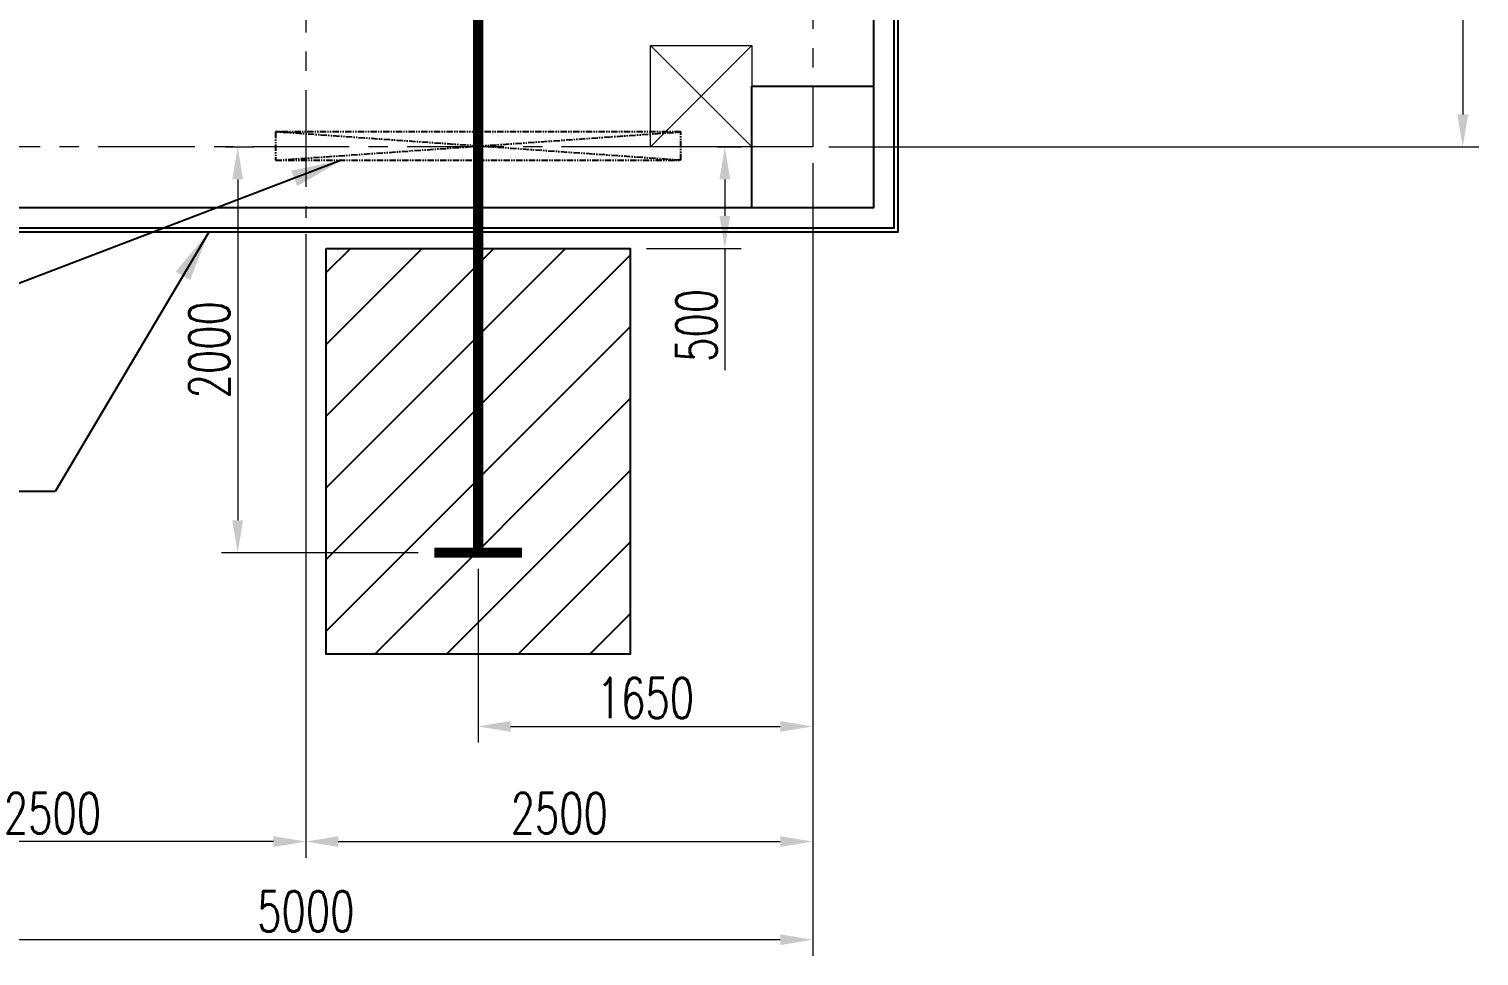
# Model space of a CAD drawing. Header units: millimetres. Extents: x -243837 to -5443, y 40 to 285140.
# Drawn here: x -191657 to -180928, y 29450 to 36304 of the extents above; entities that cross this region are included whole.
import ezdxf

# ---------------------------------------------------------------- set-up
doc = ezdxf.new("R2010")
doc.units = ezdxf.units.MM
doc.linetypes.add('CENTER', pattern=[50.8, 31.75, -6.35, 6.35, -6.35])
doc.linetypes.add('PHANTOM2', pattern=[1.25, 0.625, -0.125, 0.125, -0.125, 0.125, -0.125])
for name, color, linetype in [('0-45-GRID MARKS', 6, 'Continuous'), ('DIMENSION', 1, 'Continuous'), ('MISC', 7, 'Continuous'), ('MISCN', 3, 'Continuous')]:
    doc.layers.add(name, color=color, linetype=linetype)
doc.layers.add('CEN', color=1, linetype='CENTER', lineweight=9)
doc.layers.add('R-OBJECT', color=2, linetype='Continuous', lineweight=20)
doc.styles.add('KA', font='romans.shx', dxfattribs={"width": 0.7})
doc.styles.add('T', font='CALIBRI.TTF', dxfattribs={"width": 0.85})
doc.dimstyles.new('KAT', dxfattribs={"dimscale": 125, "dimtxt": 2.5, "dimasz": 2, "dimexe": 1, "dimexo": 0.06, "dimgap": 0.5, "dimtad": 1, "dimdec": 0, "dimzin": 0, "dimdsep": 46, "dimtxsty": 'KA', "dimcen": 1.5, "dimclrd": 1, "dimclre": 1, "dimclrt": 4, "dimadec": 0, "dimazin": 0, "dimtfac": 1, "dimtdec": 0, "dimtmove": 0, "dimatfit": 2, "dimfxl": 1.5, "dimtolj": 1, "dimtzin": 0, "dimarcsym": 0})
doc.dimstyles.new('TT-1 (100)', dxfattribs={"dimscale": 100, "dimtxt": 2.5, "dimasz": 2.5, "dimexe": 1.25, "dimexo": 1.25, "dimgap": 0.5, "dimtad": 1, "dimdec": 0, "dimzin": 12, "dimdsep": 46, "dimtxsty": 'T', "dimcen": 0, "dimclrd": 68, "dimclre": 68, "dimclrt": 2, "dimadec": 1, "dimazin": 3, "dimtfac": 1, "dimtdec": 0, "dimtmove": 0, "dimatfit": 3, "dimfxl": 1, "dimtolj": 1, "dimtzin": 0, "dimlwd": -1, "dimlwe": -1, "dimarcsym": 1})

# ---------------------------------------------------------------- blocks, each defined once
blk = doc.blocks.new('*D1002')
at = {"color": 1, "lineweight": -2, "transparency": 16777216}
for p, q in [((12477.2, 9658.3), (13157.5, 9658.3)), ((13077.5, 9498.3), (13077.5, 6318.3)), ((9950.8, 6158.3), (13157.5, 6158.3))]:
    blk.add_line(p, q, dxfattribs=at)
at = {"color": 1, "transparency": 16777216}
for points in [[(13050.9, 9498.3), (13104.2, 9498.3), (13077.5, 9658.3)], [(13050.9, 6318.3), (13104.2, 6318.3), (13077.5, 6158.3)]]:
    blk.add_solid(points, dxfattribs=at)
at = {"layer": 'DEFPOINTS', "color": 0, "transparency": 16777216}
for p in [(12397.2, 9658.3), (9870.8, 6158.3, 26.7), (13077.5, 6158.3)]:
    blk.add_point(p, dxfattribs=at)
at = {"color": 2, "transparency": 16777216, "insert": (12937.5, 7908.3), "char_height": 200, "attachment_point": 5, "rotation": 90, "style": 'KA'}
blk.add_mtext('\\A1;3500', dxfattribs=at)
blk = doc.blocks.new('*D989')
at = {"color": 1, "lineweight": -2, "transparency": 16777216}
for p, q in [((4870.8, 6078.3), (4870.8, 2170.3)), ((9870.8, 5728.3), (9870.8, 2170.3)), ((9710.8, 2250.3), (5030.8, 2250.3))]:
    blk.add_line(p, q, dxfattribs=at)
at = {"color": 1, "transparency": 16777216}
for points in [[(5030.8, 2277), (5030.8, 2223.7), (4870.8, 2250.3)], [(9710.8, 2277), (9710.8, 2223.7), (9870.8, 2250.3)]]:
    blk.add_solid(points, dxfattribs=at)
at = {"layer": 'DEFPOINTS', "color": 0, "transparency": 16777216}
for p in [(4870.8, 6158.3), (9870.8, 5808.3), (4870.8, 2250.3)]:
    blk.add_point(p, dxfattribs=at)
at = {"color": 2, "transparency": 16777216, "insert": (7370.8, 2390.3), "char_height": 200, "attachment_point": 5, "style": 'KA'}
blk.add_mtext('\\A1;5000', dxfattribs=at)
blk = doc.blocks.new('*D990')
at = {"color": 1, "lineweight": -2, "transparency": 16777216}
for p, q in [((7370.8, 5728.3), (7370.8, 2654.3)), ((9870.8, 5728.3), (9870.8, 2654.3)), ((7530.8, 2734.3), (9710.8, 2734.3))]:
    blk.add_line(p, q, dxfattribs=at)
at = {"color": 1, "transparency": 16777216}
for points in [[(7530.8, 2761), (7530.8, 2707.7), (7370.8, 2734.3)], [(9710.8, 2761), (9710.8, 2707.7), (9870.8, 2734.3)]]:
    blk.add_solid(points, dxfattribs=at)
at = {"layer": 'DEFPOINTS', "color": 0, "transparency": 16777216}
for p in [(7370.8, 5808.3), (9870.8, 5808.3), (9870.8, 2734.3)]:
    blk.add_point(p, dxfattribs=at)
at = {"color": 2, "transparency": 16777216, "insert": (8620.8, 2874.3), "char_height": 200, "attachment_point": 5, "style": 'KA'}
blk.add_mtext('\\A1;2500', dxfattribs=at)
blk = doc.blocks.new('*D991')
at = {"color": 1, "lineweight": -2, "transparency": 16777216}
for p, q in [((7370.8, 5728.3), (7370.8, 2654.3)), ((4870.8, 5703.3), (4870.8, 2654.3)), ((7210.8, 2734.3), (5030.8, 2734.3))]:
    blk.add_line(p, q, dxfattribs=at)
at = {"color": 1, "transparency": 16777216}
for points in [[(5030.8, 2761), (5030.8, 2707.7), (4870.8, 2734.3)], [(7210.8, 2761), (7210.8, 2707.7), (7370.8, 2734.3)]]:
    blk.add_solid(points, dxfattribs=at)
at = {"layer": 'DEFPOINTS', "color": 0, "transparency": 16777216}
for p in [(7370.8, 5808.3), (4870.8, 5783.3), (4870.8, 2734.3)]:
    blk.add_point(p, dxfattribs=at)
at = {"color": 2, "transparency": 16777216, "insert": (6120.8, 2874.3), "char_height": 200, "attachment_point": 5, "style": 'KA'}
blk.add_mtext('\\A1;2500', dxfattribs=at)
blk = doc.blocks.new('*D992')
at = {"color": 1, "lineweight": -2, "transparency": 16777216}
for p, q in [((9870.8, 6078.3), (9870.8, 3221.8)), ((8220.7, 4078.3), (8220.7, 3221.8)), ((8380.7, 3301.8), (9710.8, 3301.8))]:
    blk.add_line(p, q, dxfattribs=at)
at = {"color": 1, "transparency": 16777216}
for points in [[(8380.7, 3328.4), (8380.7, 3275.1), (8220.7, 3301.8)], [(9710.8, 3328.4), (9710.8, 3275.1), (9870.8, 3301.8)]]:
    blk.add_solid(points, dxfattribs=at)
at = {"layer": 'DEFPOINTS', "color": 0, "transparency": 16777216}
for p in [(9870.8, 6158.3, 26.7), (8220.7, 4158.3, 26.7), (9870.8, 3301.8)]:
    blk.add_point(p, dxfattribs=at)
at = {"color": 2, "transparency": 16777216, "insert": (9045.8, 3441.8), "char_height": 200, "attachment_point": 5, "style": 'KA'}
blk.add_mtext('\\A1;1650', dxfattribs=at)
blk = doc.blocks.new('*D1018')
at = {"color": 1, "lineweight": -2, "transparency": 16777216}
for p, q in [((6974, 6158.3), (7114.6, 6158.3)), ((7034.6, 5998.3), (7034.6, 4318.3)), ((7924.8, 4158.3), (6954.6, 4158.3))]:
    blk.add_line(p, q, dxfattribs=at)
at = {"color": 1, "transparency": 16777216}
for points in [[(7007.9, 5998.3), (7061.2, 5998.3), (7034.6, 6158.3)], [(7007.9, 4318.3), (7061.2, 4318.3), (7034.6, 4158.3)]]:
    blk.add_solid(points, dxfattribs=at)
at = {"layer": 'DEFPOINTS', "color": 0, "transparency": 16777216}
for p in [(6894, 6158.3, 26.7), (7034.6, 4158.3), (8004.8, 4158.3, 26.7)]:
    blk.add_point(p, dxfattribs=at)
at = {"color": 2, "transparency": 16777216, "insert": (6894.6, 5158.3), "char_height": 200, "attachment_point": 5, "rotation": 90, "style": 'KA'}
blk.add_mtext('\\A1;2000', dxfattribs=at)
blk = doc.blocks.new('*D1013')
at = {"color": 1, "lineweight": -2, "transparency": 16777216}
for p, q in [((9400.8, 6158.3), (9517.4, 6158.3)), ((9437.4, 5998.3), (9437.4, 5818.3)), ((9050.9, 5658.3), (9517.4, 5658.3)), ((9437.4, 5658.3), (9437.4, 5058.3))]:
    blk.add_line(p, q, dxfattribs=at)
at = {"color": 1, "transparency": 16777216}
for points in [[(9410.8, 5998.3), (9464.1, 5998.3), (9437.4, 6158.3)], [(9410.8, 5818.3), (9464.1, 5818.3), (9437.4, 5658.3)]]:
    blk.add_solid(points, dxfattribs=at)
at = {"layer": 'DEFPOINTS', "color": 0, "transparency": 16777216}
for p in [(9320.8, 6158.3, 26.7), (9437.4, 6158.3), (8970.9, 5658.3, -122.1)]:
    blk.add_point(p, dxfattribs=at)
at = {"color": 2, "transparency": 16777216, "insert": (9297.4, 5278.3), "char_height": 200, "attachment_point": 5, "rotation": 90, "style": 'KA'}
blk.add_mtext('\\A1;500', dxfattribs=at)
blk = doc.blocks.new('RL41.234 NEW')
at = {"layer": 'MISCN'}
h = blk.add_hatch(dxfattribs=at)
h.set_pattern_fill('ANSI31', color=256, scale=2000)
h.set_pattern_definition([(45, (-871647.5, -293833.33), (-176.776695, 176.776695), [])])
h.paths.add_polyline_path([(8970.9, 3658.3), (7470.6, 3658.4), (7470.6, 5658.3), (8970.9, 5658.3)])
at = {"extrusion": (2.19374e-05, -8.32517e-06, 1)}
for p, q in [((9570.8, 6158.3, 47.4), (9070.8, 6658.3, 47.4)), ((9070.8, 6158.3, 47.4), (9570.8, 6658.3, 47.4))]:
    blk.add_line(p, q, dxfattribs=at)
at = {"color": 6, "const_width": 50, "elevation": 47.4}
blk.add_lwpolyline([(8220.7, 4158.3), (8220.7, 9408.3, 0.414214), (6720.7, 10908.3), (4870.8, 10908.3)], format="xyb", dxfattribs=at)
at = {"extrusion": (2.19374e-05, -8.32517e-06, 1), "elevation": 47.6}
blk.add_lwpolyline([(9070.8, 6158.3), (9070.8, 6658.3), (9570.8, 6658.3), (9570.8, 6158.3)], close=True, dxfattribs=at)
at = {"color": 6, "const_width": 50, "elevation": 47.4}
blk.add_lwpolyline([(8436.7, 4158.3), (8004.8, 4158.3)], dxfattribs=at)
at = {"layer": '0-45-GRID MARKS', "elevation": 47.4}
for points in [[(4570.8, 12454.3), (10170.8, 12454.3), (10170.8, 5858.3), (4570.8, 5858.3)], [(9570.8, 6458.3), (10170.8, 6458.3), (10170.8, 5858.3), (9570.8, 5858.3)]]:
    blk.add_lwpolyline(points, close=True, dxfattribs=at)
for points in [[(10290.8, 7916), (10290.8, 5738.3), (4450.8, 5738.3), (4450.8, 7658.3)], [(10270.8, 7916), (10270.8, 5758.3), (4470.8, 5758.3), (4470.8, 7658.3)]]:
    blk.add_lwpolyline(points, dxfattribs=at)
at = {"layer": 'CEN', "color": 1, "ltscale": 15}
for p, q in [((7370.8, 12533.3, 47.4), (7370.8, 5808.3, 47.4)), ((9870.8, 12551.3, 47.4), (9870.8, 6158.3, 47.4)), ((9870.8, 6158.3, 47.4), (4870.8, 6158.3, 47.4))]:
    blk.add_line(p, q, dxfattribs=at)
at = {"layer": 'MISC', "color": 6, "linetype": 'PHANTOM2', "ltscale": 50}
for p, q in [((7220.7, 6092.3, 20.7), (9220.7, 6232.3, 20.7)), ((9220.7, 6092.3, 20.7), (7220.8, 6232.3, 20.7))]:
    blk.add_line(p, q, dxfattribs=at)
at = {"layer": 'MISC', "color": 6, "linetype": 'PHANTOM2', "ltscale": 50, "elevation": 20.7}
blk.add_lwpolyline([(9220.7, 6092.3), (9220.7, 6232.3), (7220.8, 6232.3), (7220.8, 6092.3)], close=True, dxfattribs=at)
at = {"layer": 'MISCN', "elevation": -101.4}
blk.add_lwpolyline([(7470.6, 5658.3), (8970.9, 5658.3), (8970.9, 3658.3), (7470.6, 3658.4)], close=True, dxfattribs=at)
for base, p1, p2, picture, middle in [((13077.5, 6158.3, 20.7), (12397.2, 9658.3, 20.7), (9870.8, 6158.3, 47.4), '*D1002', (12937.5, 7908.3, 20.7)), ((7034.6, 4158.3, 20.7), (6894, 6158.3, 47.4), (8004.8, 4158.3, 47.4), '*D1018', (6894.6, 5158.3, 20.7))]:
    dim = blk.add_linear_dim(base=base, p1=p1, p2=p2, angle=90, dimstyle='KAT', override={"dimscale": 80, "dimexo": 1, "dimclrt": 2, "dimfxl": 0.18, "dimarcsym": 1})
    dim.commit()
    dim.dimension.update_dxf_attribs({"geometry": picture, "text_midpoint": middle})
for base, p1, p2, picture, middle in [((4870.8, 2250.3, 47.4), (9870.8, 5808.3, 47.4), (4870.8, 6158.3, 47.4), '*D989', (7370.8, 2390.3, 47.4)), ((9870.8, 3301.8, 20.7), (8220.7, 4158.3, 47.4), (9870.8, 6158.3, 47.4), '*D992', (9045.8, 3441.8, 20.7)), ((4870.8, 2734.3, 47.4), (7370.8, 5808.3, 47.4), (4870.8, 5783.3, 47.4), '*D991', (6120.8, 2874.3, 47.4)), ((9870.8, 2734.3, 47.4), (7370.8, 5808.3, 47.4), (9870.8, 5808.3, 47.4), '*D990', (8620.8, 2874.3, 47.4))]:
    dim = blk.add_linear_dim(base=base, p1=p1, p2=p2, dimstyle='KAT', override={"dimscale": 80, "dimexo": 1, "dimclrt": 2, "dimfxl": 0.18, "dimarcsym": 1})
    dim.commit()
    dim.dimension.update_dxf_attribs({"geometry": picture, "text_midpoint": middle})
dim = blk.add_linear_dim(base=(9437.4, 6158.3, 20.7), p1=(8970.9, 5658.3, -101.4), p2=(9320.8, 6158.3, 47.5), angle=90, dimstyle='KAT', override={"dimscale": 80, "dimexo": 1, "dimclrt": 2, "dimfxl": 0.18, "dimarcsym": 1})
dim.commit()
dim.dimension.update_dxf_attribs({"geometry": '*D1013', "text_midpoint": (9437.4, 5278.3, 20.7), "dimtype": 128})
at = {"layer": 'DIMENSION'}
for points in [[(7547, 6092.3, 20.7), (4566, 4955.2, 20.7), (3017.3, 4955.2, 20.7)], [(6892.3, 5738.3, 20.7), (6134.3, 4460.6, 20.7), (5113.6, 4460.6, 20.7)]]:
    blk.add_leader(points, dimstyle='TT-1 (100)', override={"dimclrd": 256}, dxfattribs=at)

msp = doc.modelspace()

# ---------------------------------------------------------------- block references
at = {"layer": 'R-OBJECT', "ltscale": 10, "xscale": 1.5, "yscale": 1.5, "zscale": 1.5}
msp.add_blockref('RL41.234 NEW', (-200664.58, 26194.77, -23.71), dxfattribs=at)

doc.saveas('drawing.dxf')
